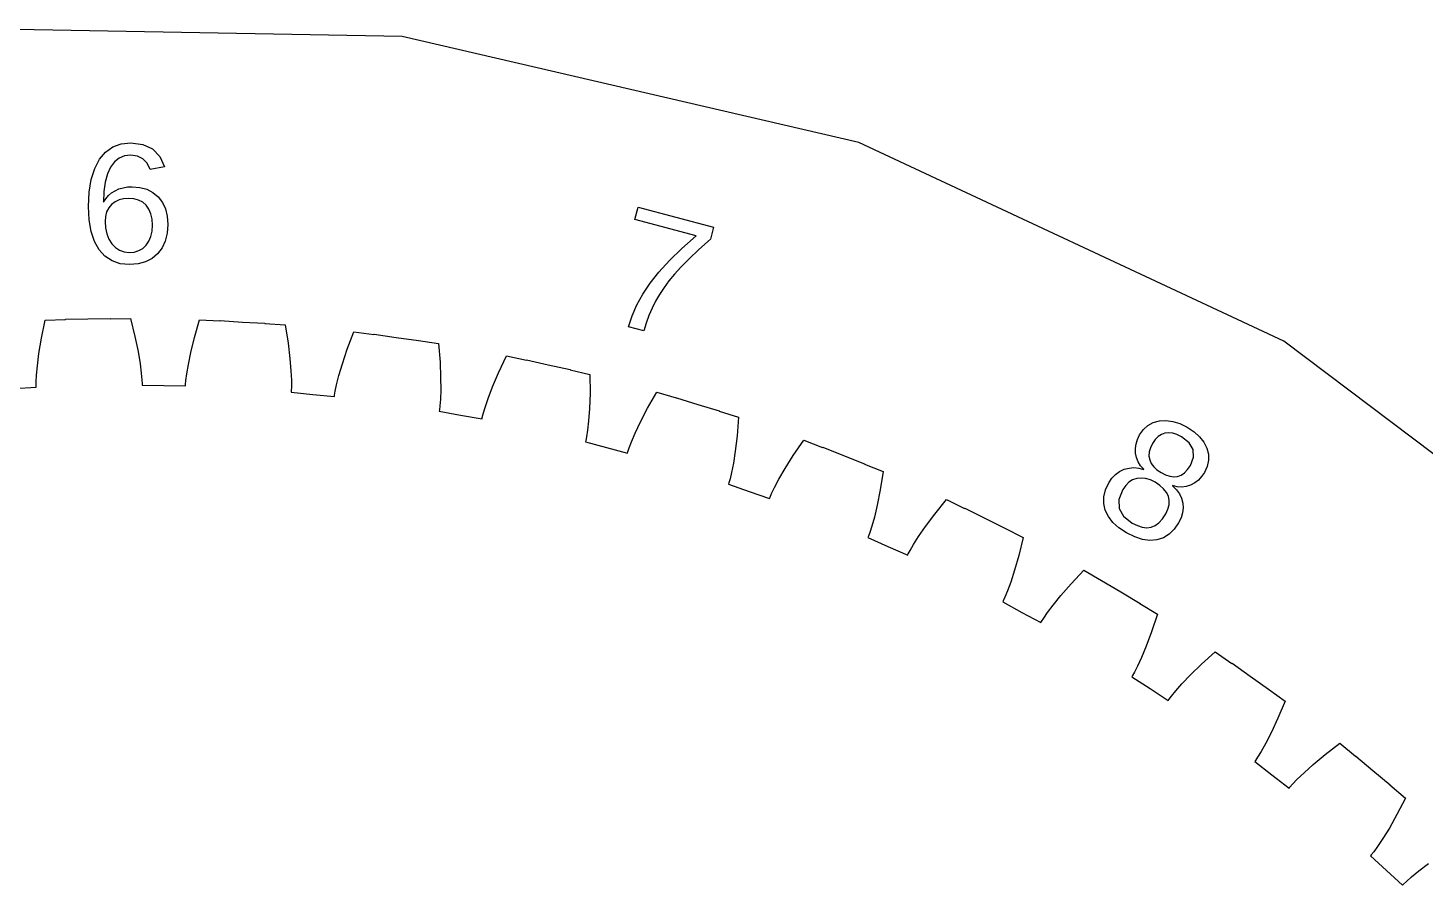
# Model space of a CAD drawing. Header units: metres. Extents: x -300 to 172, y -235 to 235.
# Drawn here: x -74.3 to 72.4, y 144.7 to 234.8 of the extents above; entities that cross this region are included whole.
import ezdxf

# ---------------------------------------------------------------- set-up
doc = ezdxf.new("R2010")
doc.units = ezdxf.units.M

msp = doc.modelspace()

# ---------------------------------------------------------------- linework, layer by layer
for p, q in [((-35.0374, 233.873), (-84.2953, 234.784)), ((12.9547, 222.741), (-35.0374, 233.873)), ((-66.8323, 220.975), (-66.1938, 221.732)), ((-66.1938, 221.732), (-65.4331, 222.273)), ((-65.4331, 222.273), (-64.5502, 222.597)), ((-64.5502, 222.597), (-63.5453, 222.705)), ((-63.5453, 222.705), (-62.2694, 222.547)), ((-62.2694, 222.547), (-61.2536, 222.073)), ((-61.2536, 222.073), (-60.4979, 221.283)), ((57.5836, 201.874), (12.9547, 222.741)), ((-67.3372, 220.017), (-66.8323, 220.975)), ((-65.2546, 220.702), (-65.6653, 220.145)), ((-64.7673, 221.1), (-65.2546, 220.702)), ((-64.2036, 221.339), (-64.7673, 221.1)), ((-63.5633, 221.419), (-64.2036, 221.339)), ((-62.8438, 221.324), (-63.5633, 221.419)), ((-62.2631, 221.04), (-62.8438, 221.324)), ((-61.8213, 220.566), (-62.2631, 221.04)), ((-61.5183, 219.904), (-61.8213, 220.566)), ((-60.0023, 220.176), (-61.5183, 219.904)), ((-60.4979, 221.283), (-60.0023, 220.176)), ((-67.9142, 217.536), (-67.6978, 218.87)), ((-67.6978, 218.87), (-67.3372, 220.017)), ((-65.9908, 219.437), (-66.2233, 218.587)), ((-65.6653, 220.145), (-65.9908, 219.437)), ((-67.9863, 216.015), (-67.9142, 217.536)), ((-66.3628, 217.594), (-66.4093, 216.458)), ((-66.2233, 218.587), (-66.3628, 217.594)), ((-65.8893, 217.164), (-65.5633, 217.445)), ((-65.5633, 217.445), (-65.1933, 217.678)), ((-65.1933, 217.678), (-64.7869, 217.862)), ((-64.7869, 217.862), (-64.3518, 217.993)), ((-64.3518, 217.993), (-63.888, 218.071)), ((-63.888, 218.071), (-63.3953, 218.098)), ((-63.3953, 218.098), (-62.5806, 218.03)), ((-62.5806, 218.03), (-61.8546, 217.829)), ((-61.8546, 217.829), (-61.2171, 217.493)), ((-61.2171, 217.493), (-60.6683, 217.023)), ((-67.9169, 214.611), (-67.9863, 216.015)), ((-66.4093, 216.458), (-66.1713, 216.835)), ((-66.1713, 216.835), (-65.8893, 217.164)), ((-65.8661, 215.872), (-66.0796, 215.458)), ((-65.5673, 216.225), (-65.8661, 215.872)), ((-65.1991, 216.509), (-65.5673, 216.225)), ((-64.7776, 216.711), (-65.1991, 216.509)), ((-64.3026, 216.832), (-64.7776, 216.711)), ((-63.7743, 216.872), (-64.3026, 216.832)), ((-63.2163, 216.827), (-63.7743, 216.872)), ((-62.7233, 216.69), (-63.2163, 216.827)), ((-62.2953, 216.462), (-62.7233, 216.69)), ((-61.9323, 216.143), (-62.2953, 216.462)), ((-61.6431, 215.739), (-61.9323, 216.143)), ((-60.6683, 217.023), (-60.2269, 216.441)), ((-60.2269, 216.441), (-59.9116, 215.766)), ((-59.9116, 215.766), (-59.7224, 214.998)), ((-10.6009, 214.659), (-10.252, 215.961)), ((-10.252, 215.961), (-2.32661, 213.838)), ((-67.7088, 213.386), (-67.9169, 214.611)), ((-66.2076, 214.982), (-66.2503, 214.446)), ((-66.2503, 214.446), (-66.206, 213.761)), ((-66.0796, 215.458), (-66.2076, 214.982)), ((-61.4366, 215.259), (-61.6431, 215.739)), ((-61.3126, 214.702), (-61.4366, 215.259)), ((-61.2713, 214.068), (-61.3126, 214.702)), ((-59.7224, 214.998), (-59.6593, 214.138)), ((-4.15723, 212.933), (-10.6009, 214.659)), ((-67.3619, 212.338), (-67.7088, 213.386)), ((-66.206, 213.761), (-66.0731, 213.142)), ((-66.0731, 213.142), (-65.8515, 212.587)), ((-61.6381, 212.373), (-61.4343, 212.866)), ((-61.4343, 212.866), (-61.3121, 213.431)), ((-61.3121, 213.431), (-61.2713, 214.068)), ((-59.726, 213.208), (-59.9258, 212.382)), ((-59.6593, 214.138), (-59.726, 213.208)), ((-5.64661, 211.609), (-4.15723, 212.933)), ((-2.32661, 213.838), (-2.65971, 212.594)), ((-66.8763, 211.468), (-67.3619, 212.338)), ((-66.2592, 210.784), (-66.8763, 211.468)), ((-65.8515, 212.587), (-65.5413, 212.098)), ((-65.5413, 212.098), (-65.1613, 211.698)), ((-65.1613, 211.698), (-64.7313, 211.412)), ((-64.7313, 211.412), (-64.2513, 211.241)), ((-63.1792, 211.232), (-62.6988, 211.376)), ((-62.6988, 211.376), (-62.2802, 211.616)), ((-62.2802, 211.616), (-61.9233, 211.953)), ((-61.9233, 211.953), (-61.6381, 212.373)), ((-60.259, 211.66), (-60.7253, 211.041)), ((-59.9258, 212.382), (-60.259, 211.66)), ((-6.94696, 210.337), (-5.64661, 211.609)), ((-3.86766, 211.494), (-4.89973, 210.51)), ((-2.65971, 212.594), (-3.86766, 211.494)), ((-65.5188, 210.296), (-66.2592, 210.784)), ((-64.6552, 210.003), (-65.5188, 210.296)), ((-63.6683, 209.906), (-64.6552, 210.003)), ((-64.2513, 211.241), (-63.7213, 211.184)), ((-63.7213, 211.184), (-63.1792, 211.232)), ((-62.7805, 209.976), (-63.6683, 209.906)), ((-61.9941, 210.189), (-62.7805, 209.976)), ((-61.309, 210.544), (-61.9941, 210.189)), ((-60.7253, 211.041), (-61.309, 210.544)), ((-8.05827, 209.119), (-6.94696, 210.337)), ((-4.89973, 210.51), (-5.75594, 209.642)), ((-8.98056, 207.952), (-8.05827, 209.119)), ((-6.43626, 208.89), (-7.00369, 208.192)), ((-5.75594, 209.642), (-6.43626, 208.89)), ((-9.74324, 206.811), (-8.98056, 207.952)), ((-7.52238, 207.487), (-7.99236, 206.774)), ((-7.00369, 208.192), (-7.52238, 207.487)), ((-10.8788, 204.523), (-10.376, 205.668)), ((-10.376, 205.668), (-9.74324, 206.811)), ((-8.4136, 206.054), (-8.78868, 205.317)), ((-7.99236, 206.774), (-8.4136, 206.054)), ((-72.9417, 202.165), (-72.5508, 204.081)), ((-72.5508, 204.081), (-70.4185, 204.135)), ((-70.4185, 204.135), (-70.4132, 204.159)), ((-70.4132, 204.159), (-68.0607, 204.194)), ((-68.0607, 204.194), (-65.7085, 204.253)), ((-65.7085, 204.253), (-65.7022, 204.228)), ((-65.7022, 204.228), (-63.5695, 204.26)), ((-63.5695, 204.26), (-63.1028, 202.361)), ((-56.8513, 202.237), (-56.3095, 204.115)), ((-56.3095, 204.115), (-54.1797, 203.999)), ((-54.1797, 203.999), (-54.1724, 204.023)), ((-54.1724, 204.023), (-51.8246, 203.871)), ((-11.2516, 203.375), (-10.8788, 204.523)), ((-9.12012, 204.553), (-9.4079, 203.763)), ((-8.78868, 205.317), (-9.12012, 204.553)), ((-51.8246, 203.871), (-49.4752, 203.743)), ((-49.4752, 203.743), (-49.4709, 203.718)), ((-49.4709, 203.718), (-47.3424, 203.58)), ((-47.3424, 203.58), (-47.028, 201.65)), ((-40.8062, 201.029), (-40.1168, 202.859)), ((-40.1168, 202.859), (-38.003, 202.574)), ((-38.003, 202.574), (-37.9938, 202.598)), ((-37.9938, 202.598), (-35.6653, 202.259)), ((-9.65204, 202.946), (-11.2516, 203.375)), ((-9.4079, 203.763), (-9.65204, 202.946)), ((-73.2023, 200.569), (-72.9417, 202.165)), ((-63.1028, 202.361), (-62.7789, 200.777)), ((-57.2379, 200.667), (-56.8513, 202.237)), ((-47.028, 201.65), (-46.831, 200.045)), ((-35.6653, 202.259), (-33.3337, 201.945)), ((-33.3337, 201.945), (-33.3314, 201.92)), ((-33.3314, 201.92), (-31.2207, 201.613)), ((-31.2207, 201.613), (-31.0605, 199.664)), ((96.8986, 172.184), (57.5836, 201.874)), ((-73.3617, 199.281), (-73.2023, 200.569)), ((-62.7789, 200.777), (-62.5685, 199.496)), ((-57.4991, 199.395), (-57.2379, 200.667)), ((-46.831, 200.045), (-46.723, 198.752)), ((-41.3163, 199.495), (-40.8062, 201.029)), ((-31.0605, 199.664), (-30.9917, 198.049)), ((-24.9077, 198.551), (-24.0751, 200.32)), ((-24.0751, 200.32), (-21.9906, 199.868)), ((-21.9906, 199.868), (-21.9796, 199.891)), ((-21.9796, 199.891), (-19.6854, 199.368)), ((-73.4792, 197.589), (-73.446, 198.291)), ((-73.446, 198.291), (-73.3617, 199.281)), ((-62.5685, 199.496), (-62.4448, 198.509)), ((-62.4448, 198.509), (-62.3837, 197.81)), ((-57.7507, 197.718), (-57.6619, 198.414)), ((-57.6619, 198.414), (-57.4991, 199.395)), ((-46.723, 198.752), (-46.6781, 197.758)), ((-41.9179, 197.283), (-41.6777, 198.248)), ((-41.6777, 198.248), (-41.3163, 199.495)), ((-25.5381, 197.062), (-24.9077, 198.551)), ((-19.6854, 199.368), (-17.3861, 198.87)), ((-17.3861, 198.87), (-17.3858, 198.845)), ((-17.3858, 198.845), (-15.3061, 198.371)), ((-15.3061, 198.371), (-15.3013, 196.416)), ((-75.7581, 196.884), (-73.4803, 197.032)), ((-73.4835, 197.171), (-73.4792, 197.589)), ((-73.4803, 197.032), (-73.4835, 197.171)), ((-62.3837, 197.81), (-62.3628, 197.392)), ((-62.3628, 197.392), (-62.3605, 197.253)), ((-62.3605, 197.253), (-60.0783, 197.196)), ((-60.0783, 197.196), (-57.7961, 197.162)), ((-57.7961, 197.162), (-57.7883, 197.301)), ((-57.7883, 197.301), (-57.7507, 197.718)), ((-46.6728, 197.056), (-46.6851, 196.638)), ((-46.6781, 197.758), (-46.6728, 197.056)), ((-42.0618, 196.596), (-41.9179, 197.283)), ((-30.9868, 196.751), (-31.0209, 195.757)), ((-30.9917, 198.049), (-30.9868, 196.751)), ((-25.9974, 195.848), (-25.5381, 197.062)), ((-46.6851, 196.638), (-46.6938, 196.499)), ((-46.6938, 196.499), (-44.4235, 196.261)), ((-44.4235, 196.261), (-42.1512, 196.046)), ((-42.1512, 196.046), (-42.1323, 196.184)), ((-42.1323, 196.184), (-42.0618, 196.596)), ((-31.0209, 195.757), (-31.0715, 195.056)), ((-26.3135, 194.905), (-25.9974, 195.848)), ((-15.3013, 196.416), (-15.361, 194.8)), ((-9.25638, 194.818), (-8.28586, 196.515)), ((-8.28586, 196.515), (-6.24387, 195.899)), ((-6.24387, 195.899), (-6.23105, 195.921)), ((-6.23105, 195.921), (-3.98592, 195.218)), ((-3.98592, 195.218), (-1.73317, 194.538)), ((-31.1169, 194.641), (-31.1366, 194.503)), ((-31.1366, 194.503), (-28.8926, 194.085)), ((-31.0715, 195.056), (-31.1169, 194.641)), ((-28.8926, 194.085), (-26.6443, 193.691)), ((-26.6443, 193.691), (-26.6146, 193.826)), ((-26.6146, 193.826), (-26.5116, 194.232)), ((-26.5116, 194.232), (-26.3135, 194.905)), ((-15.361, 194.8), (-15.4592, 193.506)), ((-10.0031, 193.383), (-9.25638, 194.818)), ((-1.73317, 194.538), (-1.73486, 194.513)), ((-1.73486, 194.513), (0.30055, 193.875)), ((0.30055, 193.875), (0.15001, 191.926)), ((-15.5723, 192.518), (-15.6783, 191.824)), ((-15.4592, 193.506), (-15.5723, 192.518)), ((-10.5574, 192.21), (-10.0031, 193.383)), ((42.4383, 192.013), (42.8354, 192.568)), ((42.8354, 192.568), (43.3138, 192.999)), ((43.3138, 192.999), (43.8733, 193.304)), ((43.8733, 193.304), (44.514, 193.484)), ((44.514, 193.484), (45.2071, 193.532)), ((45.2071, 193.532), (45.9234, 193.438)), ((45.9234, 193.438), (46.6631, 193.203)), ((46.6631, 193.203), (47.4261, 192.826)), ((47.4261, 192.826), (48.1509, 192.345)), ((48.1509, 192.345), (48.7381, 191.818)), ((-15.7567, 191.413), (-15.7872, 191.277)), ((-15.7872, 191.277), (-13.5833, 190.682)), ((-15.6783, 191.824), (-15.7567, 191.413)), ((-11.1983, 190.639), (-10.9474, 191.295)), ((-10.9474, 191.295), (-10.5574, 192.21)), ((0.15001, 191.926), (-0.03792, 190.32)), ((6.04884, 189.852), (7.15115, 191.467)), ((7.15115, 191.467), (9.13774, 190.691)), ((41.9971, 190.59), (42.0636, 191.071)), ((42.0636, 191.071), (42.2106, 191.546)), ((42.2106, 191.546), (42.4383, 192.013)), ((43.7905, 191.111), (43.5706, 190.655)), ((44.0701, 191.522), (43.7905, 191.111)), ((44.3803, 191.84), (44.0701, 191.522)), ((44.7211, 192.064), (44.3803, 191.84)), ((45.0925, 192.194), (44.7211, 192.064)), ((45.4917, 192.233), (45.0925, 192.194)), ((45.9153, 192.181), (45.4917, 192.233)), ((46.3632, 192.038), (45.9153, 192.181)), ((46.8356, 191.803), (46.3632, 192.038)), ((47.6441, 191.184), (46.8356, 191.803)), ((48.0701, 190.478), (47.6441, 191.184)), ((48.7381, 191.818), (49.1875, 191.246)), ((49.1875, 191.246), (49.4992, 190.627)), ((-13.5833, 190.682), (-11.3736, 190.11)), ((-11.3736, 190.11), (-11.3333, 190.243)), ((-11.3333, 190.243), (-11.1983, 190.639)), ((-0.03792, 190.32), (-0.2386, 189.038)), ((5.1906, 188.482), (6.04884, 189.852)), ((9.13774, 190.691), (9.15225, 190.712)), ((9.15225, 190.712), (11.3347, 189.832)), ((11.3347, 189.832), (13.526, 188.976)), ((42.0113, 190.102), (41.9971, 190.59)), ((42.1064, 189.627), (42.0113, 190.102)), ((42.2826, 189.185), (42.1064, 189.627)), ((43.4478, 190.216), (43.4222, 189.795)), ((43.4222, 189.795), (43.4937, 189.391)), ((43.5706, 190.655), (43.4478, 190.216)), ((43.4937, 189.391), (43.6591, 189.011)), ((47.7742, 188.811), (48.1134, 189.687)), ((48.1134, 189.687), (48.0701, 190.478)), ((49.4992, 190.627), (49.6655, 189.986)), ((49.6785, 189.345), (49.5383, 188.704)), ((49.6655, 189.986), (49.6785, 189.345)), ((-0.42976, 188.062), (-0.59062, 187.378)), ((-0.2386, 189.038), (-0.42976, 188.062)), ((4.54477, 187.356), (5.1906, 188.482)), ((13.526, 188.976), (13.5223, 188.951)), ((13.5223, 188.951), (15.5007, 188.154)), ((15.5007, 188.154), (15.1957, 186.222)), ((39.903, 187.856), (40.3345, 188.168)), ((40.3345, 188.168), (40.8171, 188.395)), ((40.8171, 188.395), (41.3262, 188.532)), ((41.3262, 188.532), (41.8366, 188.574)), ((41.8366, 188.574), (42.3482, 188.521)), ((42.5399, 188.778), (42.2826, 189.185)), ((42.3482, 188.521), (42.8609, 188.373)), ((42.8784, 188.404), (42.5399, 188.778)), ((42.8609, 188.373), (42.8784, 188.404)), ((43.6591, 189.011), (43.9135, 188.661)), ((43.9135, 188.661), (44.257, 188.341)), ((44.257, 188.341), (44.6897, 188.051)), ((44.6897, 188.051), (45.1616, 187.816)), ((46.7978, 187.779), (47.1466, 188.017)), ((47.1466, 188.017), (47.4721, 188.361)), ((47.4721, 188.361), (47.7742, 188.811)), ((49.2449, 188.063), (48.9535, 187.632)), ((49.5383, 188.704), (49.2449, 188.063)), ((-0.70137, 186.975), (-0.7426, 186.842)), ((-0.7426, 186.842), (1.40723, 186.074)), ((-0.59062, 187.378), (-0.70137, 186.975)), ((3.78105, 185.841), (4.0833, 186.475)), ((4.0833, 186.475), (4.54477, 187.356)), ((38.8456, 186.232), (39.1933, 186.975)), ((39.1933, 186.975), (39.5226, 187.458)), ((39.5226, 187.458), (39.903, 187.856)), ((40.976, 186.7), (40.6792, 186.27)), ((41.3168, 187.036), (40.976, 186.7)), ((41.7016, 187.278), (41.3168, 187.036)), ((42.1304, 187.428), (41.7016, 187.278)), ((42.5906, 187.48), (42.1304, 187.428)), ((43.0688, 187.431), (42.5906, 187.48)), ((43.565, 187.281), (43.0688, 187.431)), ((44.0791, 187.029), (43.565, 187.281)), ((44.5686, 186.704), (44.0791, 187.029)), ((44.9614, 186.351), (44.5686, 186.704)), ((45.1616, 187.816), (45.6082, 187.67)), ((45.6082, 187.67), (46.0296, 187.614)), ((45.9021, 186.679), (45.8846, 186.648)), ((45.8846, 186.648), (46.303, 186.25)), ((46.3908, 186.557), (45.9021, 186.679)), ((46.0296, 187.614), (46.4257, 187.648)), ((46.8698, 186.527), (46.3908, 186.557)), ((46.4257, 187.648), (46.7978, 187.779)), ((47.339, 186.588), (46.8698, 186.527)), ((47.7986, 186.74), (47.339, 186.588)), ((48.2304, 186.97), (47.7986, 186.74)), ((48.6154, 187.268), (48.2304, 186.97)), ((48.9535, 187.632), (48.6154, 187.268)), ((1.40723, 186.074), (3.56427, 185.328)), ((3.56427, 185.328), (3.6151, 185.458)), ((3.6151, 185.458), (3.78105, 185.841)), ((15.1957, 186.222), (14.8808, 184.636)), ((20.9112, 183.687), (22.1383, 185.209)), ((22.1383, 185.209), (24.057, 184.277)), ((38.6631, 184.793), (38.6688, 185.505)), ((38.6688, 185.505), (38.8456, 186.232)), ((40.6792, 186.27), (40.2611, 185.219)), ((40.2611, 185.219), (40.2862, 184.281)), ((45.2576, 185.969), (44.9614, 186.351)), ((45.4571, 185.558), (45.2576, 185.969)), ((45.5538, 185.123), (45.4571, 185.558)), ((45.5406, 184.671), (45.5538, 185.123)), ((46.303, 186.25), (46.6255, 185.818)), ((46.6255, 185.818), (46.8521, 185.351)), ((46.8521, 185.351), (46.9827, 184.85)), ((14.8808, 184.636), (14.5789, 183.374)), ((19.9468, 182.389), (20.9112, 183.687)), ((24.057, 184.277), (24.0731, 184.297)), ((24.0731, 184.297), (26.179, 183.247)), ((38.8284, 184.097), (38.6631, 184.793)), ((39.1562, 183.432), (38.8284, 184.097)), ((40.2862, 184.281), (40.7545, 183.457)), ((44.8345, 183.183), (45.1845, 183.71)), ((45.1845, 183.71), (45.4175, 184.199)), ((45.4175, 184.199), (45.5406, 184.671)), ((46.9539, 183.809), (46.7939, 183.284)), ((47.0169, 184.331), (46.9539, 183.809)), ((46.9827, 184.85), (47.0169, 184.331)), ((14.3108, 182.417), (14.0961, 181.748)), ((14.5789, 183.374), (14.3108, 182.417)), ((19.2136, 181.318), (19.9468, 182.389)), ((26.179, 183.247), (28.2951, 182.219)), ((28.2951, 182.219), (28.2895, 182.194)), ((28.2895, 182.194), (30.1982, 181.242)), ((39.6368, 182.815), (39.1562, 183.432)), ((40.2702, 182.245), (39.6368, 182.815)), ((41.0564, 181.724), (40.2702, 182.245)), ((40.7545, 183.457), (41.6661, 182.746)), ((41.6661, 182.746), (42.2108, 182.476)), ((42.2108, 182.476), (42.7227, 182.315)), ((42.7227, 182.315), (43.2016, 182.262)), ((43.2016, 182.262), (43.6475, 182.318)), ((43.6475, 182.318), (44.0661, 182.487)), ((44.0661, 182.487), (44.4617, 182.775)), ((44.4617, 182.775), (44.8345, 183.183)), ((46.0722, 182.088), (45.5367, 181.57)), ((46.5367, 182.756), (46.0722, 182.088)), ((46.7939, 183.284), (46.5367, 182.756)), ((13.9537, 181.355), (13.9021, 181.226)), ((13.9021, 181.226), (15.9836, 180.289)), ((14.0961, 181.748), (13.9537, 181.355)), ((18.6836, 180.477), (19.2136, 181.318)), ((30.1982, 181.242), (29.7408, 179.342)), ((41.92, 181.294), (41.0564, 181.724)), ((42.7405, 181.028), (41.92, 181.294)), ((43.5181, 180.925), (42.7405, 181.028)), ((44.2526, 180.986), (43.5181, 180.925)), ((44.9301, 181.203), (44.2526, 180.986)), ((45.5367, 181.57), (44.9301, 181.203)), ((15.9836, 180.289), (18.0751, 179.374)), ((18.0751, 179.374), (18.136, 179.499)), ((18.136, 179.499), (18.3319, 179.869)), ((18.3319, 179.869), (18.6836, 180.477)), ((29.7408, 179.342), (29.3009, 177.786)), ((29.3009, 177.786), (28.8996, 176.551)), ((35.2367, 176.36), (36.5809, 177.78)), ((36.5809, 177.78), (38.4194, 176.698)), ((28.8996, 176.551), (28.5563, 175.618)), ((34.1723, 175.143), (35.2367, 176.36)), ((38.4194, 176.698), (38.4371, 176.717)), ((38.4371, 176.717), (40.4526, 175.503)), ((28.2892, 174.969), (28.1159, 174.588)), ((28.5563, 175.618), (28.2892, 174.969)), ((33.3563, 174.133), (34.1723, 175.143)), ((40.4526, 175.503), (42.4807, 174.31)), ((28.1159, 174.588), (28.0542, 174.464)), ((28.0542, 174.464), (30.055, 173.364)), ((30.055, 173.364), (32.0669, 172.287)), ((32.3622, 172.759), (32.7611, 173.337)), ((32.7611, 173.337), (33.3563, 174.133)), ((42.4807, 174.31), (42.4731, 174.286)), ((42.4731, 174.286), (44.3002, 173.185)), ((32.0669, 172.287), (32.1376, 172.406)), ((32.1376, 172.406), (32.3622, 172.759)), ((44.3002, 173.185), (43.6932, 171.327)), ((43.6932, 171.327), (43.131, 169.811)), ((43.131, 169.811), (42.6329, 168.612)), ((48.9348, 167.918), (50.3876, 169.227)), ((50.3876, 169.227), (52.1344, 168.003)), ((42.2166, 167.709), (41.8987, 167.083)), ((42.6329, 168.612), (42.2166, 167.709)), ((47.777, 166.789), (48.9348, 167.918)), ((52.1344, 168.003), (52.1534, 168.019)), ((52.1534, 168.019), (54.0658, 166.649)), ((41.6958, 166.717), (41.6244, 166.598)), ((41.6244, 166.598), (43.5314, 165.344)), ((41.8987, 167.083), (41.6958, 166.717)), ((46.8834, 165.848), (47.777, 166.789)), ((54.0658, 166.649), (55.993, 165.299)), ((43.5314, 165.344), (45.4514, 164.109)), ((45.5314, 164.223), (45.7833, 164.557)), ((45.7833, 164.557), (46.2268, 165.101)), ((46.2268, 165.101), (46.8834, 165.848)), ((55.993, 165.299), (55.9835, 165.276)), ((55.9835, 165.276), (57.7175, 164.034)), ((45.4514, 164.109), (45.5314, 164.223)), ((57.7175, 164.034), (56.9647, 162.229)), ((56.9647, 162.229), (56.2839, 160.763)), ((56.2839, 160.763), (55.6921, 159.607)), ((55.2053, 158.74), (54.8387, 158.141)), ((55.6921, 159.607), (55.2053, 158.74)), ((61.9189, 158.414), (63.4711, 159.603)), ((63.4711, 159.603), (65.1151, 158.245)), ((54.6074, 157.793), (54.5267, 157.68)), ((54.5267, 157.68), (56.3283, 156.278)), ((54.8387, 158.141), (54.6074, 157.793)), ((59.7095, 156.514), (60.6751, 157.381)), ((60.6751, 157.381), (61.9189, 158.414)), ((65.1151, 158.245), (65.1354, 158.26)), ((65.1354, 158.26), (66.9332, 156.742)), ((56.3283, 156.278), (58.144, 154.895)), ((58.5103, 155.314), (58.9957, 155.822)), ((58.9957, 155.822), (59.7095, 156.514)), ((66.9332, 156.742), (68.7468, 155.243)), ((58.144, 154.895), (58.2327, 155.002)), ((58.2327, 155.002), (58.5103, 155.314)), ((68.7468, 155.243), (68.7354, 155.22)), ((68.7354, 155.22), (70.3652, 153.845)), ((70.3652, 153.845), (69.4714, 152.106)), ((69.4714, 152.106), (68.6762, 150.698)), ((68.6762, 150.698), (67.9946, 149.593)), ((67.4404, 148.768), (67.0274, 148.2)), ((67.9946, 149.593), (67.4404, 148.768)), ((66.7691, 147.871), (66.6797, 147.764)), ((66.6797, 147.764), (68.3638, 146.224)), ((67.0274, 148.2), (66.7691, 147.871)), ((71.7535, 146.191), (72.785, 146.978)), ((68.3638, 146.224), (70.0643, 144.701)), ((70.4628, 145.09), (70.987, 145.557)), ((70.987, 145.557), (71.7535, 146.191)), ((70.0643, 144.701), (70.1612, 144.8)), ((70.1612, 144.8), (70.4628, 145.09))]:
    msp.add_line(p, q)

doc.saveas('drawing.dxf')
